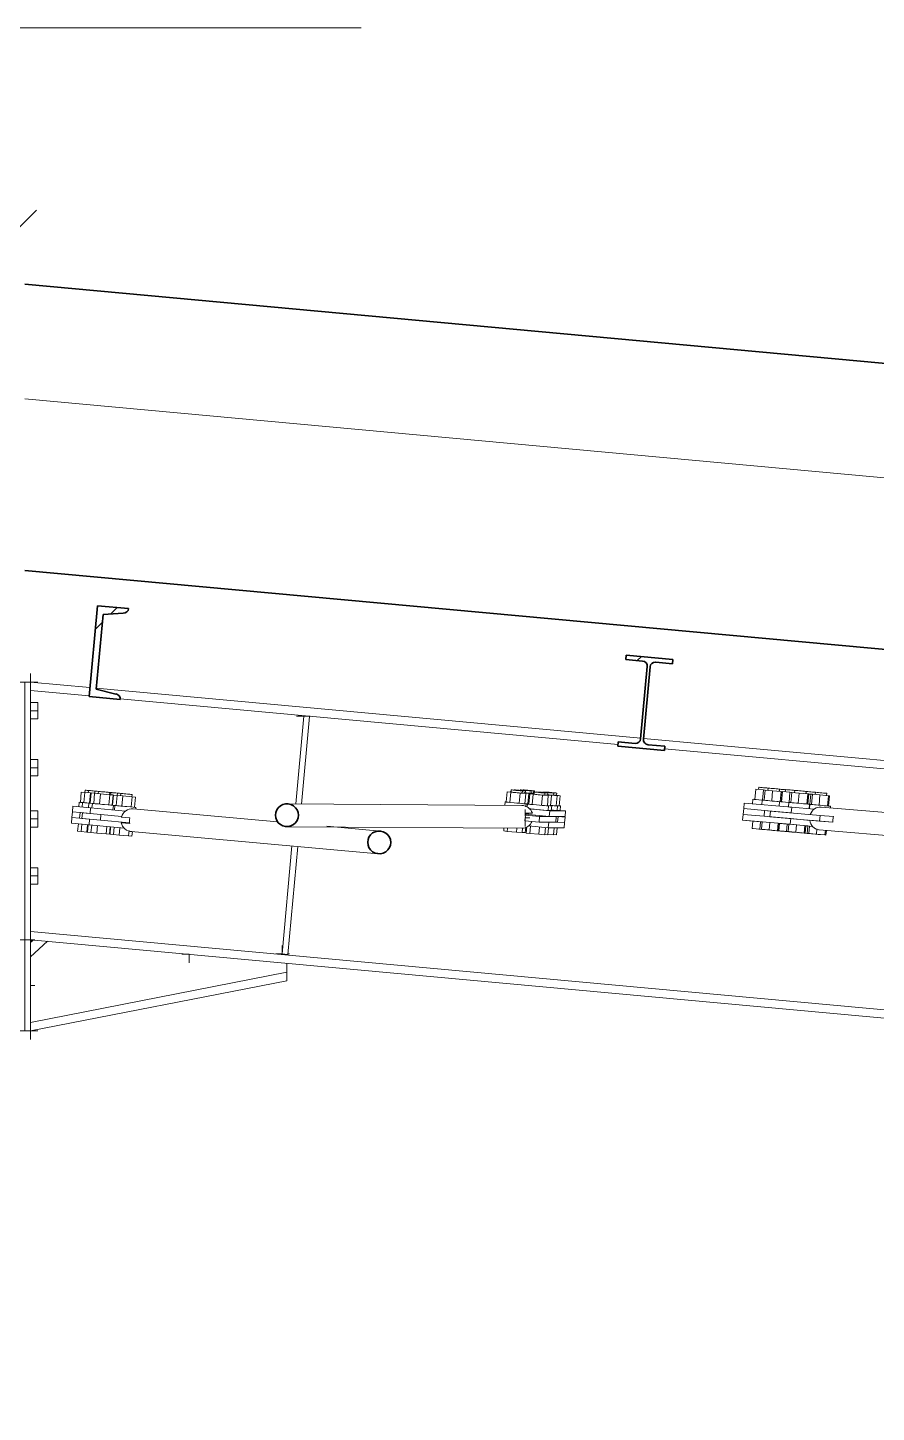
# Model space of a CAD drawing. Header units: millimetres. Extents: x 180139 to 245212, y -4005 to 9345.
# Drawn here: x 190493 to 191982, y 4465 to 6894 of the extents above; entities that cross this region are included whole.
import ezdxf

# ---------------------------------------------------------------- set-up
doc = ezdxf.new("R2010")
doc.units = ezdxf.units.MM
for name, color, linetype, lineweight in [('A-ROOF', 7, 'Continuous', 9), ('A-ROOF-1', 7, 'Continuous', 35), ('G-ANNO-DIMS', 7, 'Continuous', 9), ('S-BEAM', 7, 'Continuous', 9), ('S-BEAM-1', 7, 'Continuous', 35), ('S-FSTN', 7, 'Continuous', 9)]:
    doc.layers.add(name, color=color, linetype=linetype, lineweight=lineweight)
pattern_1 = [(45, (193345.2, 3664.97), (-251.447, 251.447), []), (45, (193345.2, 4045.97), (-251.447, 251.447), [])]

# ---------------------------------------------------------------- blocks, each defined once
blk = doc.blocks.new('Hřebenový styčník s náběhem - 387192-A')
at = {"layer": 'S-FSTN'}
for p, q in [((190478.2, 5291.3), (190475.4, 5293.9)), ((190498.2, 5291.3), (190501, 5293.9))]:
    blk.add_line(p, q, dxfattribs=at)
blk = doc.blocks.new('Hřebenový styčník s náběhem - 387989-A')
at = {"layer": 'S-FSTN'}
for p, q in [((190478.2, 5289.2), (190473.3, 5293.7)), ((190498.2, 5289.2), (190503.1, 5293.7))]:
    blk.add_line(p, q, dxfattribs=at)
blk = doc.blocks.new('IPE - 388013-A')
at = {"layer": 'S-BEAM'}
for p, q in [((190498.2, 5731.4), (190498.2, 5746)), ((190602.4, 5736.5), (190498.2, 5746)), ((191568.9, 5647.9), (190613.5, 5735.5)), ((190601, 5721.9), (190498.2, 5731.4)), ((191529.2, 5636.8), (190655.2, 5717)), ((193087.8, 5508.6), (191573.8, 5647.4)), ((193048.6, 5497.5), (191610.9, 5629.3)), ((190498.2, 5294.1), (190498.2, 5308.8)), ((199538.2, 4479.9), (190498.2, 5308.8)), ((199538.2, 4465.2), (190498.2, 5294.1))]:
    blk.add_line(p, q, dxfattribs=at)
blk = doc.blocks.new('Hřebenový styčník s náběhem - 388026-A')
at = {"layer": 'S-FSTN'}
for p, q in [((190478.2, 5761), (190478.2, 5731)), ((190498.2, 5761), (190498.2, 5731)), ((190478.5, 5746), (190465.3, 5746)), ((190470.5, 5746), (190478.2, 5746)), ((190478.2, 5134.1), (190478.2, 5746)), ((190488.2, 5746), (190478.2, 5746)), ((190478.5, 5746), (190485.9, 5746)), ((190511, 5746), (190485.3, 5746)), ((190488.2, 5134.1), (190488.2, 5746)), ((190488.2, 5746), (190498.2, 5746)), ((190488.2, 5746), (190488.2, 5134.1)), ((190498.2, 5746), (190505.9, 5746)), ((190498.2, 5746), (190498.2, 5134.1)), ((190452.2, 5696), (190452.2, 5710.3)), ((190470.2, 5710.3), (190452.2, 5710.3)), ((190478.2, 5714.5), (190470.2, 5714.5)), ((190470.2, 5714.5), (190470.2, 5677.5)), ((190470.2, 5714.5), (190470.2, 5713.9)), ((190511.2, 5710.3), (190498.2, 5710.3)), ((190511.2, 5710.3), (190511.2, 5696)), ((190011.3, 5686.4), (189987.5, 5686.4)), ((189988.5, 5685.5), (189998.5, 5686.4)), ((190002.6, 5532.1), (189988.5, 5685.5)), ((189990.8, 5686.4), (190006.2, 5686.4)), ((189998.5, 5686.4), (190012.6, 5532.3)), ((190452.2, 5706), (190448.2, 5706)), ((190448.2, 5706), (190448.2, 5686)), ((190448.2, 5706), (190448.2, 5704.7)), ((190448.2, 5687.4), (190448.2, 5686)), ((190448.2, 5686), (190452.2, 5686)), ((190452.2, 5681.7), (190452.2, 5696)), ((190470.2, 5696), (190452.2, 5696)), ((190511.2, 5696), (190498.2, 5696)), ((190511.2, 5696), (190511.2, 5681.8)), ((190963.8, 5532.3), (190977.9, 5686.4)), ((190988.8, 5686.4), (190965, 5686.4)), ((190970.2, 5686.4), (190985.6, 5686.4)), ((190987.9, 5685.5), (190973.8, 5532.1)), ((190987.9, 5685.5), (190977.9, 5686.4)), ((190470.2, 5681.7), (190452.2, 5681.7)), ((190470.2, 5678.2), (190470.2, 5677.5)), ((190470.2, 5677.5), (190478.2, 5677.5)), ((190511.2, 5681.8), (190498.2, 5681.8)), ((190478.2, 5614.5), (190470.2, 5614.5)), ((190470.2, 5614.5), (190470.2, 5577.5)), ((190470.2, 5614.5), (190470.2, 5613.9)), ((190452.2, 5606), (190448.2, 5606)), ((190448.2, 5606), (190448.2, 5586)), ((190448.2, 5606), (190448.2, 5604.7)), ((190448.2, 5587.4), (190448.2, 5586)), ((190452.2, 5596), (190452.2, 5610.3)), ((190470.2, 5610.3), (190452.2, 5610.3)), ((190452.2, 5581.7), (190452.2, 5596)), ((190470.2, 5596), (190452.2, 5596)), ((190511.2, 5610.3), (190498.2, 5610.3)), ((190511.2, 5596), (190498.2, 5596)), ((190511.2, 5610.3), (190511.2, 5596)), ((190511.2, 5596), (190511.2, 5581.8)), ((190448.2, 5586), (190452.2, 5586)), ((190470.2, 5581.7), (190452.2, 5581.7)), ((190470.2, 5578.2), (190470.2, 5577.5)), ((190470.2, 5577.5), (190478.2, 5577.5)), ((190511.2, 5581.8), (190498.2, 5581.8)), ((190452.2, 5516), (190448.2, 5516)), ((190448.2, 5516), (190448.2, 5496)), ((190448.2, 5516), (190448.2, 5514.7)), ((190452.2, 5506), (190452.2, 5520.3)), ((190470.2, 5520.3), (190452.2, 5520.3)), ((190478.2, 5524.5), (190470.2, 5524.5)), ((190470.2, 5524.5), (190470.2, 5487.5)), ((190470.2, 5524.5), (190470.2, 5523.9)), ((190511.2, 5520.3), (190498.2, 5520.3)), ((190511.2, 5520.3), (190511.2, 5506)), ((190448.2, 5497.4), (190448.2, 5496)), ((190448.2, 5496), (190452.2, 5496)), ((190452.2, 5491.7), (190452.2, 5506)), ((190470.2, 5506), (190452.2, 5506)), ((190470.2, 5491.7), (190452.2, 5491.7)), ((190511.2, 5506), (190498.2, 5506)), ((190511.2, 5491.8), (190498.2, 5491.8)), ((190511.2, 5506), (190511.2, 5491.8)), ((190470.2, 5488.2), (190470.2, 5487.5)), ((190470.2, 5487.5), (190478.2, 5487.5)), ((190026.8, 5268.4), (190009.5, 5456.3)), ((190019.5, 5457.2), (190036.7, 5269.3)), ((190939.7, 5269.3), (190957, 5458.7)), ((190967, 5457.8), (190949.6, 5268.4)), ((190452.2, 5406), (190452.2, 5420.3)), ((190470.2, 5420.3), (190452.2, 5420.3)), ((190478.2, 5424.5), (190470.2, 5424.5)), ((190470.2, 5424.5), (190470.2, 5387.5)), ((190470.2, 5424.5), (190470.2, 5423.9)), ((190511.2, 5420.3), (190498.2, 5420.3)), ((190511.2, 5420.3), (190511.2, 5406)), ((190452.2, 5416), (190448.2, 5416)), ((190448.2, 5416), (190448.2, 5396)), ((190448.2, 5416), (190448.2, 5414.7)), ((190448.2, 5397.4), (190448.2, 5396)), ((190448.2, 5396), (190452.2, 5396)), ((190452.2, 5391.7), (190452.2, 5406)), ((190470.2, 5406), (190452.2, 5406)), ((190511.2, 5406), (190498.2, 5406)), ((190511.2, 5406), (190511.2, 5391.8)), ((190470.2, 5391.7), (190452.2, 5391.7)), ((190470.2, 5388.2), (190470.2, 5387.5)), ((190470.2, 5387.5), (190478.2, 5387.5)), ((190511.2, 5391.8), (190498.2, 5391.8)), ((190478.2, 5309.1), (190478.2, 5279.1)), ((190498.2, 5309.1), (190498.2, 5279.1)), ((190036.7, 5284.3), (190036.7, 5268.3)), ((190478.2, 5264.1), (190448.3, 5291.4)), ((190478.5, 5294.1), (190465.3, 5294.1)), ((190478.5, 5294.1), (190485.9, 5294.1)), ((190498.2, 5294.1), (190485.3, 5294.1)), ((190498.2, 5294.1), (190505.9, 5294.1)), ((190498.2, 5264.1), (190528.1, 5291.4)), ((190939.7, 5284.3), (190939.7, 5268.3)), ((190026.7, 5269.3), (190023.9, 5269.3)), ((190026.8, 5268.4), (190036.7, 5269.3)), ((190036.7, 5269.3), (190044.5, 5269.3)), ((190047.7, 5269.3), (190036.7, 5269.3)), ((190200, 5268.6), (190200, 5253.6)), ((190200, 5268.6), (190207.8, 5268.6)), ((190776.3, 5268.6), (190763.5, 5268.6)), ((190776.3, 5268.6), (190776.3, 5253.6)), ((190939.7, 5269.3), (190928.7, 5269.3)), ((190931.9, 5269.3), (190939.7, 5269.3)), ((190949.6, 5268.4), (190939.7, 5269.3)), ((190952.5, 5269.3), (190949.7, 5269.3)), ((190028.2, 5222.3), (190028.2, 5237.2)), ((190028.2, 5237.2), (190478.2, 5149)), ((190028.2, 5222.3), (190478.2, 5134.1)), ((190498.2, 5149), (190948.2, 5237.2)), ((190498.2, 5134.1), (190948.2, 5222.3)), ((190948.2, 5237.2), (190948.2, 5222.3)), ((190478.2, 5214.1), (190465.3, 5214.1)), ((190498.2, 5214.1), (190505.9, 5214.1)), ((190478.2, 5149.1), (190478.2, 5119.1)), ((190498.2, 5149.1), (190498.2, 5119.1)), ((190478.5, 5134.1), (190465.3, 5134.1)), ((190470.5, 5134.1), (190478.2, 5134.1)), ((190478.2, 5149), (190478.2, 5134.1)), ((190488.2, 5134.1), (190478.2, 5134.1)), ((190478.5, 5134.1), (190485.9, 5134.1)), ((190511, 5134.1), (190485.3, 5134.1)), ((190488.2, 5134.1), (190498.2, 5134.1)), ((190498.2, 5134.1), (190498.2, 5149)), ((190498.2, 5134.1), (190505.9, 5134.1))]:
    blk.add_line(p, q, dxfattribs=at)
at = {"layer": 'S-FSTN', "flags": 128}
for points in [[(190028.2, 5237.2), (190028.2, 5237.7), (190028.2, 5239.2), (190028.2, 5241.6), (190028.2, 5244.7), (190028.2, 5248.6), (190028.2, 5252.9)], [(190948.2, 5252.9), (190948.2, 5248.6), (190948.2, 5244.7), (190948.2, 5241.6), (190948.2, 5239.2), (190948.2, 5237.7), (190948.2, 5237.2)]]:
    blk.add_lwpolyline(points, dxfattribs=at)
blk = doc.blocks.new('IPE - IPE160-854491-A')
at = {"layer": 'S-BEAM'}
h = blk.add_hatch(dxfattribs=at)
h.set_pattern_fill('FP_1', color=256, style=0, pattern_type=2)
h.set_pattern_definition(pattern_1)
h.paths.add_polyline_path([(191610.6, 5626.3), (191611.3, 5633.6), (191581.9, 5636.3), (191575.8, 5639.5), (191573.7, 5646.1), (191585.4, 5772.8), (191588.6, 5778.9), (191595.2, 5780.9), (191624.5, 5778.2), (191625.2, 5785.6), (191543.6, 5793.1), (191542.9, 5785.7), (191572.3, 5783), (191578.4, 5779.8), (191580.4, 5773.3), (191568.8, 5646.6), (191565.6, 5640.5), (191559, 5638.4), (191529.6, 5641.1), (191528.9, 5633.8), (191531.5, 5633.5)])
at = {"layer": 'S-BEAM-1'}
for p, q in [((191543.6, 5793.1), (191542.9, 5785.7)), ((191542.9, 5785.7), (191572.3, 5783)), ((191625.2, 5785.6), (191543.6, 5793.1)), ((191595.2, 5780.9), (191624.5, 5778.2)), ((191624.5, 5778.2), (191625.2, 5785.6)), ((191580.4, 5773.3), (191568.8, 5646.6)), ((191573.7, 5646.1), (191585.4, 5772.8)), ((191529.6, 5641.1), (191528.9, 5633.8)), ((191559, 5638.4), (191529.6, 5641.1)), ((191611.3, 5633.6), (191581.9, 5636.3)), ((191528.9, 5633.8), (191610.6, 5626.3)), ((191610.6, 5626.3), (191611.3, 5633.6))]:
    blk.add_line(p, q, dxfattribs=at)
for centre, start, end in [((191571.4, 5774.1), 354.75, 84.75), ((191594.3, 5772), 84.75, 174.75), ((191559.8, 5647.4), 264.75, 354.75), ((191582.7, 5645.3), 174.75, 264.75)]:
    blk.add_arc(centre, 9, start, end, dxfattribs=at)
blk = doc.blocks.new('C profil - C150X19_3-854457-A')
at = {"layer": 'S-BEAM'}
h = blk.add_hatch(dxfattribs=at)
h.set_pattern_fill('FP_1', color=256, style=0, pattern_type=2)
h.set_pattern_definition(pattern_1)
h.paths.add_polyline_path([(190655.6, 5715.8), (190653.6, 5722.1), (190647.7, 5725.2), (190613.4, 5734), (190625.4, 5864.9), (190660.8, 5867.2), (190667.1, 5869.2), (190670.2, 5875.1), (190615.6, 5880.1), (190601, 5720.8)])
at = {"layer": 'S-BEAM-1'}
for p, q in [((190615.6, 5880.1), (190601, 5720.8)), ((190670.2, 5875.1), (190615.6, 5880.1)), ((190613.4, 5734), (190625.4, 5864.9)), ((190625.4, 5864.9), (190660.8, 5867.2)), ((190647.7, 5725.2), (190613.4, 5734)), ((190601, 5720.8), (190655.6, 5715.8))]:
    blk.add_line(p, q, dxfattribs=at)
for centre, start, end in [((190661.6, 5875.9), 264.75, 354.75), ((190646.9, 5716.6), 354.75, 84.75)]:
    blk.add_arc(centre, 8.7, start, end, dxfattribs=at)
blk = doc.blocks.new('Kruhové tyče - 856248-A')
at = {"layer": 'S-BEAM'}
for p, q in [((191360.4, 5529.6), (190948.2, 5532.5)), ((191378.9, 5516.4), (191366.3, 5516.5)), ((191366.7, 5515.2), (191378.9, 5516.4)), ((190947.9, 5492.5), (191360.1, 5489.6)), ((191367.2, 5512.9), (191366.2, 5512.9))]:
    blk.add_line(p, q, dxfattribs=at)
for centre, start_param, end_param in [((191360.2, 5509.6), 5.064521, 6.290351), ((191347.7, 5509.7), 4.87995, 5.064521), ((191360.2, 5509.6), 3.148759, 4.304865), ((191346.7, 5509.7), 4.374589, 4.719424), ((191346.7, 5509.7), 4.719424, 4.87995)]:
    blk.add_ellipse(centre, major_axis=(0.1, 20), ratio=0.990761, start_param=start_param, end_param=end_param, dxfattribs=at)
at = {"layer": 'S-BEAM-1', "flags": 128}
for points in [[(190968.2, 5512.5), (190967.7, 5517.3), (190965.9, 5521.8), (190963.2, 5525.8), (190959.5, 5529), (190955.2, 5531.2), (190950.5, 5532.4), (190945.6, 5532.4), (190940.9, 5531.2), (190936.6, 5529), (190932.9, 5525.8), (190930.2, 5521.8), (190928.5, 5517.3), (190927.9, 5512.5)], [(190927.9, 5512.5), (190928.5, 5507.8), (190930.2, 5503.3), (190932.9, 5499.3), (190936.6, 5496.1), (190940.9, 5493.8), (190945.6, 5492.7), (190950.5, 5492.7), (190955.2, 5493.8), (190959.5, 5496.1), (190963.2, 5499.3), (190965.9, 5503.2), (190967.7, 5507.8), (190968.2, 5512.5)]]:
    blk.add_lwpolyline(points, dxfattribs=at)
blk = doc.blocks.new('Kruhové tyče - 856249-A')
at = {"layer": 'S-BEAM'}
for p, q in [((190931.7, 5501.1), (190678.3, 5523.8)), ((190657.2, 5499.4), (190672.3, 5498.1)), ((190657.5, 5509.4), (190672.6, 5508.1)), ((190658, 5499.4), (190672.1, 5499)), ((191111.8, 5484.9), (191018.4, 5493.3)), ((190674.7, 5484), (191108.2, 5445.1))]:
    blk.add_line(p, q, dxfattribs=at)
for centre, start_param, end_param in [((190676.5, 5503.9), 0, 1.379078), ((190676.5, 5503.9), 1.884439, 3.202555), ((190691.6, 5502.5), 1.379078, 1.659227), ((190691.6, 5502.5), 1.659227, 1.884439)]:
    blk.add_ellipse(centre, major_axis=(1.8, 19.9), ratio=0.988456, start_param=start_param, end_param=end_param, dxfattribs=at)
at = {"layer": 'S-BEAM-1', "flags": 128}
for points in [[(191130.2, 5465), (191129.6, 5469.8), (191127.9, 5474.3), (191125.1, 5478.2), (191121.5, 5481.4), (191117.2, 5483.7), (191112.4, 5484.9), (191107.6, 5484.9), (191102.8, 5483.7), (191098.5, 5481.5), (191094.9, 5478.3), (191092.1, 5474.3), (191090.4, 5469.8), (191089.8, 5465.1)], [(191089.8, 5465.1), (191090.4, 5460.3), (191092.1, 5455.8), (191094.9, 5451.8), (191098.5, 5448.6), (191102.8, 5446.3), (191107.6, 5445.2), (191112.4, 5445.1), (191117.2, 5446.3), (191121.5, 5448.5), (191125.1, 5451.7), (191127.9, 5455.7), (191129.6, 5460.2), (191130.2, 5465)]]:
    blk.add_lwpolyline(points, dxfattribs=at)
blk = doc.blocks.new('Kruhové tyče - 856252-A')
at = {"layer": 'S-BEAM'}
for p, q in [((193229.2, 5411.4), (191885.4, 5527)), ((191865.6, 5503.7), (191906.2, 5500.2)), ((191881.9, 5487.1), (192992.6, 5391.6)), ((193122.1, 5380.4), (193225.7, 5371.5))]:
    blk.add_line(p, q, dxfattribs=at)
for centre, start_param, end_param in [((191883.6, 5507), 6.277018, 7.585456), ((191883.6, 5507), 1.817309, 3.135425), ((191924.3, 5503.5), 1.311948, 1.649163), ((191924.3, 5503.5), 1.649163, 1.817309)]:
    blk.add_ellipse(centre, major_axis=(1.7, 19.9), ratio=0.912913, start_param=start_param, end_param=end_param, dxfattribs=at)
at = {"layer": 'S-BEAM-1', "flags": 128}
for points in [[(193249.4, 5391.1), (193248.7, 5395.9), (193246.8, 5400.5), (193243.9, 5404.5), (193239.9, 5407.7), (193235.2, 5410.1), (193230.1, 5411.3), (193224.8, 5411.4), (193219.7, 5410.3), (193215, 5408.1), (193211.1, 5405), (193208.1, 5401), (193206.2, 5396.5), (193205.6, 5391.8)], [(193205.6, 5391.8), (193206.2, 5387), (193208.1, 5382.4), (193211.1, 5378.4), (193215, 5375.2), (193219.7, 5372.8), (193224.8, 5371.6), (193230.1, 5371.5), (193235.2, 5372.6), (193239.9, 5374.8), (193243.9, 5377.9), (193246.8, 5381.9), (193248.7, 5386.4), (193249.4, 5391.1)]]:
    blk.add_lwpolyline(points, dxfattribs=at)
blk = doc.blocks.new('Připojení trubek s příložkami - 856495-A')
at = {"layer": 'S-FSTN'}
for p, q in [((190585.6, 5535.2), (190587.2, 5553.1)), ((190587.2, 5553.1), (190593.2, 5552.6)), ((190591.6, 5534.7), (190593.2, 5552.6)), ((190593.2, 5552.6), (190603.5, 5551.7)), ((190593.9, 5556.5), (190593.5, 5552.6)), ((190599.9, 5556), (190599.5, 5552)), ((190601.9, 5533.8), (190603.5, 5551.7)), ((190602.9, 5533.7), (190604.6, 5551.6)), ((190604.6, 5551.6), (190610.6, 5551)), ((190609, 5533.1), (190610.6, 5551)), ((190610.6, 5551), (190620.9, 5550.1)), ((190611.2, 5555), (190610.8, 5551)), ((190617.2, 5554.4), (190616.9, 5550.5)), ((190619.2, 5532.2), (190620.9, 5550.1)), ((190620.9, 5550.1), (190637.1, 5548.6)), ((190635.5, 5530.7), (190637.1, 5548.6)), ((190636.8, 5548.6), (190637.2, 5552.6)), ((190637.1, 5548.6), (190643.1, 5548.1)), ((190639.3, 5552.4), (190638.9, 5548.4)), ((190641.4, 5530.1), (190643.1, 5548.1)), ((190642.3, 5530.1), (190643.9, 5548)), ((190643.9, 5548), (190650, 5547.4)), ((190648.3, 5529.5), (190650, 5547.4)), ((190650, 5547.4), (190660.2, 5546.5)), ((190650.6, 5551.4), (190650.2, 5547.4)), ((190656.6, 5550.8), (190656.3, 5546.9)), ((190658.6, 5528.6), (190660.2, 5546.5)), ((190660.2, 5546.5), (190676.5, 5545)), ((190674.8, 5527.1), (190676.5, 5545)), ((190676.2, 5545), (190676.5, 5549)), ((190676.5, 5545), (190682.5, 5544.5)), ((190680.8, 5526.5), (190682.5, 5544.5)), ((190570.9, 5508.5), (190571.8, 5518.4)), ((190571.8, 5518.4), (190572.7, 5528.4)), ((190571.8, 5518.4), (190585.4, 5517.2)), ((190572.7, 5528.4), (190603.6, 5525.6)), ((190583.4, 5535.4), (190582.7, 5527.5)), ((190584.4, 5507.2), (190585.4, 5517.2)), ((190602.7, 5515.6), (190586.2, 5517.1)), ((190588.2, 5506.9), (190589.1, 5516.8)), ((190589.4, 5534.9), (190588.7, 5526.9)), ((190589.1, 5516.8), (190621.6, 5513.9)), ((190600.7, 5533.9), (190600, 5525.9)), ((190602.7, 5515.6), (190603.6, 5525.6)), ((190603.6, 5525.6), (190664.7, 5520)), ((190606.8, 5533.3), (190606, 5525.4)), ((190620.7, 5504), (190621.6, 5513.9)), ((190621.6, 5513.9), (190658, 5510.6)), ((190642.9, 5522), (190643.6, 5529.9)), ((190646.1, 5529.7), (190645.4, 5521.7)), ((190682.7, 5523.4), (190683, 5526.3)), ((190570, 5498.5), (190570.9, 5508.4)), ((190570, 5498.5), (190582.1, 5497.4)), ((190600.9, 5495.7), (190570, 5498.5)), ((190584.4, 5507.2), (190570.9, 5508.5)), ((190580.9, 5484.4), (190582.1, 5497.4)), ((190584.4, 5507.2), (190601.8, 5505.7)), ((190587, 5483.9), (190588.2, 5496.8)), ((190620.7, 5504), (190588.2, 5506.9)), ((190597.2, 5482.9), (190598.4, 5495.9)), ((190598.3, 5482.9), (190599.5, 5495.8)), ((190600.9, 5495.7), (190601.8, 5505.7)), ((190662.9, 5490), (190600.9, 5495.7)), ((190604.3, 5482.3), (190605.5, 5495.3)), ((190614.6, 5481.4), (190615.8, 5494.3)), ((190672.1, 5499.3), (190620.7, 5504)), ((190630.8, 5479.9), (190632, 5492.9)), ((190636.8, 5479.4), (190637.9, 5492.3)), ((190637.7, 5479.3), (190638.8, 5492.2)), ((190643.7, 5478.7), (190644.9, 5491.7)), ((190654, 5477.8), (190655.1, 5490.7)), ((190587, 5483.9), (190580.9, 5484.4)), ((190597.2, 5482.9), (190587, 5483.9)), ((190598.2, 5482.9), (190597.2, 5482.9)), ((190604.3, 5482.3), (190598.3, 5482.9)), ((190614.6, 5481.4), (190604.3, 5482.3)), ((190630.8, 5479.9), (190614.6, 5481.4)), ((190636.8, 5479.4), (190630.8, 5479.9)), ((190643.7, 5478.7), (190637.7, 5479.3)), ((190654, 5477.8), (190643.7, 5478.7)), ((190670.2, 5476.3), (190654, 5477.8)), ((190670.2, 5476.3), (190671, 5485.8)), ((190676.1, 5475.7), (190670.2, 5476.3)), ((190676.1, 5475.7), (190676.9, 5483.8))]:
    blk.add_line(p, q, dxfattribs=at)
for centre, major_axis, start_param, end_param in [((190603.8, 5555.6), (-9.96, 0.91), 4.888855, 6.916489), ((190609.8, 5555.1), (-9.96, 0.91), 4.560294, 6.916489), ((190621.2, 5554.1), (-9.96, 0.91), 4.888855, 6.916489), ((190609.8, 5555.1), (-9.96, 0.91), 4.346471, 4.560294), ((190627.2, 5553.5), (-9.96, 0.91), 4.560294, 6.916489), ((190627.2, 5553.5), (-9.96, 0.91), 2.727699, 4.560294), ((190643.2, 5552), (-9.96, 0.91), 4.888855, 5.607492), ((190649.2, 5551.5), (-9.96, 0.91), 4.560294, 6.916489), ((190660.5, 5550.5), (-9.96, 0.91), 4.888855, 6.916489), ((190649.2, 5551.5), (-9.96, 0.91), 4.346471, 4.560294), ((190666.6, 5549.9), (-9.96, 0.91), 4.560294, 6.916489), ((190666.6, 5549.9), (-9.96, 0.91), 2.727699, 4.560294), ((190601.8, 5533.7), (-18.4, 1.7), 5.441564, 6.131091), ((190607.8, 5533.2), (-18.4, 1.7), 5.096621, 6.131091), ((190619.2, 5532.2), (-18.4, 1.7), 5.441564, 6.131091), ((190625.2, 5531.6), (-18.4, 1.7), 4.560294, 6.131091), ((190625.2, 5531.6), (-18.4, 1.7), 3.141593, 4.560294), ((190658.5, 5528.6), (-18.4, 1.7), 5.465066, 5.607492), ((190664.6, 5528), (-18.4, 1.7), 4.560294, 6.131091), ((190664.6, 5528), (-18.4, 1.7), 3.141593, 4.560294)]:
    blk.add_ellipse(centre, major_axis=major_axis, ratio=0.000304, start_param=start_param, end_param=end_param, dxfattribs=at)
blk = doc.blocks.new('Připojení trubek s příložkami - 856502-A')
at = {"layer": 'S-FSTN'}
for p, q in [((191333.1, 5535.8), (191334.7, 5553.8)), ((191343.2, 5553.1), (191334.7, 5553.8)), ((191334.7, 5553.8), (191340.9, 5553)), ((191339.3, 5535.1), (191340.9, 5553)), ((191340.1, 5553), (191340.2, 5553.7)), ((191343.1, 5553.5), (191340.2, 5553.7)), ((191340.2, 5553.7), (191343.3, 5553.3)), ((191340.9, 5553), (191357.2, 5551.5)), ((191341.4, 5557.1), (191341, 5553.1)), ((191355.6, 5533.6), (191357.2, 5551.5)), ((191357.2, 5551.5), (191367.3, 5550.7)), ((191358.9, 5551.8), (191362.6, 5551.5)), ((191361.1, 5551.5), (191358.9, 5551.7)), ((191361, 5551.3), (191361.3, 5555.3)), ((191367.3, 5550.7), (191361.1, 5551.5)), ((191362.6, 5551.5), (191372.7, 5550.7)), ((191366.5, 5551.4), (191364.3, 5551.6)), ((191364.4, 5552.2), (191372.8, 5551.4)), ((191365.6, 5532.8), (191367.3, 5550.7)), ((191366.4, 5551.3), (191366.8, 5555.3)), ((191372.7, 5550.7), (191366.5, 5551.4)), ((191371.1, 5532.8), (191372.7, 5550.7)), ((191372.5, 5532.2), (191374.2, 5550.1)), ((191372.8, 5551.4), (191382.7, 5550.6)), ((191382.7, 5549.4), (191374.2, 5550.1)), ((191374.2, 5550.1), (191380.4, 5549.3)), ((191374.5, 5551.7), (191378.2, 5551.3)), ((191376.7, 5551.4), (191374.5, 5551.6)), ((191376.6, 5551.2), (191376.9, 5555.2)), ((191382.7, 5550.6), (191376.7, 5551.4)), ((191378.2, 5551.3), (191382.7, 5551)), ((191378.7, 5531.4), (191380.4, 5549.3)), ((191382.6, 5549.8), (191379.6, 5550)), ((191379.6, 5550), (191382.8, 5549.7)), ((191382.1, 5551.3), (191379.9, 5551.5)), ((191380.4, 5549.3), (191396.7, 5547.8)), ((191380.9, 5553.5), (191380.5, 5549.5)), ((191382, 5551.2), (191382.3, 5555.2)), ((191386.3, 5553.4), (191386.3, 5553)), ((191395, 5529.9), (191396.7, 5547.8)), ((191396.7, 5547.8), (191406.7, 5547)), ((191398.4, 5548.1), (191402.1, 5547.8)), ((191400.5, 5547.8), (191398.4, 5548)), ((191400.4, 5547.6), (191400.8, 5551.6)), ((191406.7, 5547), (191400.5, 5547.8)), ((191402.1, 5547.8), (191412.2, 5547)), ((191403.8, 5548.5), (191412.3, 5547.7)), ((191406, 5547.7), (191403.8, 5547.9)), ((191405.1, 5529.1), (191406.7, 5547)), ((191405.9, 5547.6), (191406.2, 5551.6)), ((191412.2, 5547), (191406, 5547.7)), ((191410.5, 5529.1), (191412.2, 5547)), ((191412.3, 5547.7), (191422.3, 5546.9)), ((191416.1, 5547.7), (191413.9, 5547.9)), ((191414, 5548), (191417.7, 5547.7)), ((191416, 5547.5), (191416.4, 5551.5)), ((191422.3, 5546.9), (191416.1, 5547.7)), ((191417.7, 5547.7), (191427.8, 5546.9)), ((191421.6, 5547.6), (191419.4, 5547.8)), ((191420.7, 5529), (191422.3, 5546.9)), ((191421.4, 5547.5), (191421.8, 5551.5)), ((191427.8, 5546.9), (191421.6, 5547.6)), ((191426.1, 5529), (191427.8, 5546.9)), ((191330.9, 5536), (191330.4, 5529.8)), ((191339.3, 5535.1), (191333.1, 5535.8)), ((191365.6, 5532.8), (191356.3, 5533.5)), ((191371.1, 5532.8), (191365.7, 5533.2)), ((191366.4, 5522.9), (191366.4, 5510.7)), ((191408.5, 5510.4), (191367, 5514.3)), ((191367.3, 5527.4), (191367.8, 5532.6)), ((191370.4, 5532.3), (191369.9, 5526.5)), ((191378.7, 5531.4), (191372.5, 5532.2)), ((191373.3, 5523.8), (191409.4, 5520.4)), ((191405.1, 5529.1), (191395.8, 5529.8)), ((191410.5, 5529.1), (191405.1, 5529.5)), ((191406.5, 5521), (191407.2, 5528.9)), ((191408.5, 5510.4), (191409.4, 5520.4)), ((191409.4, 5520.4), (191437.2, 5520.2)), ((191420.7, 5529), (191411.4, 5529.7)), ((191411.9, 5520.9), (191412.7, 5528.9)), ((191413.5, 5520.4), (191413.6, 5521.6)), ((191426.1, 5529), (191420.7, 5529.4)), ((191422.1, 5520.9), (191422.8, 5528.8)), ((191437.2, 5520.2), (191427.4, 5521.1)), ((191427.5, 5520.8), (191428.3, 5528.8)), ((191436.3, 5510.2), (191437.2, 5520.2)), ((191328.5, 5485), (191328.9, 5489.9)), ((191334.6, 5484.3), (191335.1, 5489.8)), ((191350.9, 5482.8), (191351.5, 5489.7)), ((191361, 5482), (191361.7, 5490.1)), ((191390.6, 5500.6), (191365.3, 5503)), ((191366.2, 5512.9), (191391.5, 5510.6)), ((191366.4, 5508.7), (191366.4, 5492.9)), ((191366.4, 5507.9), (191374.1, 5507.9)), ((191366.4, 5482), (191367.3, 5491.9)), ((191367.9, 5481.4), (191368.9, 5492.4)), ((191406.6, 5490.5), (191372, 5493.7)), ((191374.1, 5480.6), (191375.3, 5493.6)), ((191390.4, 5479.1), (191391.5, 5491.9)), ((191390.6, 5500.6), (191391.5, 5510.6)), ((191419.7, 5500.4), (191390.6, 5500.6)), ((191391.5, 5510.6), (191420.7, 5510.3)), ((191400.4, 5478.3), (191401.6, 5491)), ((191405.8, 5478.3), (191407, 5490.5)), ((191406.6, 5490.5), (191407.5, 5500.5)), ((191434.4, 5490.3), (191406.6, 5490.5)), ((191407.5, 5500.5), (191423.1, 5500.4)), ((191436.3, 5510.2), (191408.5, 5510.4)), ((191416, 5478.2), (191417.1, 5490.4)), ((191419.7, 5500.4), (191420.7, 5510.3)), ((191423.1, 5500.4), (191419.8, 5500.7)), ((191421.4, 5478.2), (191422.6, 5490.4)), ((191424, 5510.3), (191423.1, 5500.4)), ((191435.2, 5499.3), (191423.1, 5500.4)), ((191424, 5510.3), (191436.2, 5509.2)), ((191434.4, 5490.3), (191435.2, 5499.3)), ((191436.2, 5509.2), (191435.2, 5499.3)), ((191334.6, 5484.3), (191328.5, 5485)), ((191350.9, 5482.8), (191334.6, 5484.3)), ((191361, 5482), (191350.9, 5482.8)), ((191366.4, 5482), (191361, 5482.4)), ((191368, 5482.6), (191366.5, 5482.7)), ((191374.1, 5480.6), (191367.9, 5481.4)), ((191390.4, 5479.1), (191374.1, 5480.6)), ((191400.4, 5478.3), (191390.4, 5479.1)), ((191405.8, 5478.3), (191400.5, 5478.7)), ((191416, 5478.2), (191406, 5479)), ((191421.4, 5478.2), (191416.1, 5478.6))]:
    blk.add_line(p, q, dxfattribs=at)
for centre, major_axis, start_param, end_param in [((191351, 5552.2), (-9.96, 0.91), 5.624038, 7.718433), ((191351.4, 5556.2), (-9.96, 0.91), 4.57684, 7.718433), ((191356.8, 5556.2), (-9.96, 0.91), 4.57684, 7.718433), ((191351, 5552.2), (-9.96, 0.91), 1.435248, 2.744244), ((191351.4, 5556.2), (-9.96, 0.91), 1.435248, 4.57684), ((191356.8, 5556.2), (-9.96, 0.91), 1.435248, 4.57684), ((191367, 5556.1), (-9.96, 0.91), 4.57684, 7.718433), ((191356.4, 5552.2), (-9.96, 0.91), 1.825695, 2.744244), ((191351, 5552.2), (-9.96, 0.91), 3.267843, 3.791442), ((191372.4, 5556.1), (-9.96, 0.91), 4.57684, 7.718433), ((191356.4, 5552.2), (-9.96, 0.91), 3.267843, 3.791442), ((191366.6, 5552.1), (-9.96, 0.91), 1.435248, 2.744244), ((191367, 5556.1), (-9.96, 0.91), 1.435248, 4.57684), ((191372.4, 5556.1), (-9.96, 0.91), 1.435248, 4.57684), ((191372, 5552.1), (-9.96, 0.91), 1.825695, 2.744244), ((191366.6, 5552.1), (-9.96, 0.91), 3.267843, 3.791442), ((191390.5, 5548.6), (-9.96, 0.91), 5.624038, 7.718433), ((191372, 5552.1), (-9.96, 0.91), 3.267843, 3.791442), ((191390.8, 5552.5), (-9.96, 0.91), 4.57684, 7.718433), ((191396.3, 5552.5), (-9.96, 0.91), 4.57684, 6.845485), ((191396.3, 5552.5), (-9.96, 0.91), 0.649849, 1.435248), ((191390.5, 5548.6), (-9.96, 0.91), 1.435248, 2.744244), ((191390.8, 5552.5), (-9.96, 0.91), 1.435248, 4.57684), ((191396.3, 5552.5), (-9.96, 0.91), 1.435248, 4.57684), ((191406.4, 5552.4), (-9.96, 0.91), 4.57684, 7.718433), ((191395.9, 5548.5), (-9.96, 0.91), 1.825695, 2.744244), ((191390.5, 5548.6), (-9.96, 0.91), 3.267843, 3.791442), ((191411.9, 5552.4), (-9.96, 0.91), 4.57684, 7.718433), ((191395.9, 5548.5), (-9.96, 0.91), 3.267843, 3.791442), ((191406.1, 5548.4), (-9.96, 0.91), 1.435248, 2.744244), ((191406.4, 5552.4), (-9.96, 0.91), 1.435248, 4.57684), ((191411.9, 5552.4), (-9.96, 0.91), 1.435248, 4.57684), ((191411.5, 5548.4), (-9.96, 0.91), 1.825695, 2.744244), ((191406.1, 5548.4), (-9.96, 0.91), 3.267843, 3.791442), ((191411.5, 5548.4), (-9.96, 0.91), 3.267843, 3.791442), ((191349.4, 5534.3), (-18.4, 1.7), 5.885837, 6.147637), ((191349.4, 5534.3), (-18.4, 1.7), 0.126251, 1.435248), ((191349.4, 5534.3), (-18.4, 1.7), 1.435248, 3.529643), ((191354.8, 5534.3), (-18.4, 1.7), 2.220646, 2.744244), ((191388.8, 5530.6), (-18.4, 1.7), 0.126251, 1.435248), ((191388.8, 5530.6), (-18.4, 1.7), 5.885837, 6.147637), ((191388.1, 5522.7), (-18.4, 1.7), 0.649849, 1.435248), ((191388.1, 5522.7), (-18.4, 1.7), 1.435248, 3.006044), ((191388.8, 5530.6), (-18.4, 1.7), 1.435248, 3.529643), ((191394.2, 5530.6), (-18.4, 1.7), 2.220646, 3.529643), ((191393.5, 5522.6), (-18.4, 1.7), 2.352752, 3.006044), ((191404.4, 5530.5), (-18.4, 1.7), 1.958846, 3.529643), ((191403.7, 5522.6), (-18.4, 1.7), 2.033457, 3.006044), ((191409.8, 5530.5), (-18.4, 1.7), 2.220646, 3.267843), ((191409.1, 5522.5), (-18.4, 1.7), 2.352752, 3.006044), ((191409.8, 5530.5), (-18.4, 1.7), 3.274395, 3.529643)]:
    blk.add_ellipse(centre, major_axis=major_axis, ratio=0.01153, start_param=start_param, end_param=end_param, dxfattribs=at)
blk = doc.blocks.new('Připojení trubek s příložkami - 856509-A')
at = {"layer": 'S-FSTN'}
for p, q in [((191765.8, 5540.5), (191765, 5532.5)), ((191769.2, 5540.2), (191770.8, 5558.1)), ((191770.8, 5558.1), (191784.2, 5556.9)), ((191776.3, 5561.6), (191775.9, 5557.6)), ((191782, 5539.1), (191781.3, 5531.1)), ((191782.5, 5539.1), (191784.2, 5556.9)), ((191784.2, 5556.9), (191787.1, 5556.7)), ((191785.5, 5538.8), (191787.1, 5556.7)), ((191787.1, 5556.7), (191800.4, 5555.5)), ((191792.5, 5560.2), (191792.2, 5556.2)), ((191798.8, 5537.6), (191800.4, 5555.5)), ((191800.4, 5555.5), (191815.4, 5554.1)), ((191812.1, 5554.4), (191812.4, 5558.4)), ((191812.6, 5558.3), (191812.3, 5554.4)), ((191813.8, 5536.4), (191815.4, 5554.1)), ((191815.4, 5554.1), (191817.1, 5553.9)), ((191815.5, 5536.2), (191817.1, 5553.9)), ((191816, 5536.2), (191817.6, 5554.1)), ((191817.6, 5554.1), (191830.9, 5552.9)), ((191823, 5557.6), (191822.7, 5553.6)), ((191829.3, 5535), (191830.9, 5552.9)), ((191830.9, 5552.9), (191833.9, 5552.6)), ((191832.2, 5534.8), (191833.9, 5552.7)), ((191833.9, 5552.7), (191847.2, 5551.5)), ((191839.3, 5556.2), (191838.9, 5552.2)), ((191845.5, 5533.6), (191847.2, 5551.5)), ((191847.2, 5551.5), (191862.2, 5550.1)), ((191858.8, 5550.4), (191859.2, 5554.4)), ((191859.4, 5554.2), (191859, 5550.4)), ((191860.5, 5532.2), (191862.2, 5550.1)), ((191862.2, 5550.1), (191863.9, 5549.9)), ((191862.2, 5532), (191863.9, 5549.9)), ((191863.9, 5549.8), (191867.3, 5549.5)), ((191865.6, 5531.7), (191867.3, 5549.5)), ((191867.3, 5549.5), (191870.2, 5549.3)), ((191868.6, 5531.4), (191870.2, 5549.3)), ((191870.2, 5549.3), (191883.5, 5548.1)), ((191875.6, 5552.8), (191875.3, 5548.8)), ((191881.9, 5530.2), (191883.5, 5548.1)), ((191883.5, 5548.1), (191898.5, 5546.7)), ((191895.2, 5547), (191895.6, 5551)), ((191896.9, 5528.8), (191898.5, 5546.7)), ((191898.5, 5546.7), (191900.2, 5546.5)), ((191898.6, 5528.6), (191900.2, 5546.5)), ((191747.8, 5503.9), (191748.8, 5513.9)), ((191748.8, 5514.1), (191749.7, 5524.1)), ((191785.4, 5510.8), (191748.8, 5514.1)), ((191748.8, 5513.9), (191785.4, 5510.8)), ((191749.7, 5524.1), (191750.6, 5533.8)), ((191749.7, 5524.1), (191786.3, 5520.7)), ((191750.6, 5533.8), (191833.9, 5526.7)), ((191785.4, 5510.8), (191786.3, 5520.7)), ((191833, 5516.7), (191786.3, 5520.7)), ((191786.3, 5520.7), (191796.4, 5519.8)), ((191795.5, 5509.9), (191796.4, 5519.8)), ((191796.4, 5519.8), (191883.9, 5512.3)), ((191812.5, 5536.5), (191811.8, 5528.5)), ((191828.8, 5535.1), (191828.1, 5527.1)), ((191833, 5516.7), (191833.9, 5526.7)), ((191833.9, 5526.7), (191873.3, 5523)), ((191865.2, 5531.7), (191864.4, 5523.8)), ((191864.9, 5523.7), (191865.7, 5531.7)), ((191901.8, 5525.6), (191902, 5528.3)), ((191747.8, 5503.9), (191765.7, 5502.3)), ((191831.2, 5496.8), (191747.8, 5503.9)), ((191764.6, 5489.4), (191765.8, 5502.4)), ((191777.9, 5488.2), (191764.6, 5489.4)), ((191764.6, 5489.4), (191766.3, 5489.2)), ((191765.8, 5502.4), (191779, 5501.2)), ((191766.3, 5489.2), (191781.2, 5487.8)), ((191770.8, 5502), (191770.8, 5501.9)), ((191777.9, 5488.2), (191779, 5501.2)), ((191779, 5501.2), (191782, 5500.9)), ((191780.8, 5488), (191782, 5501)), ((191782, 5501), (191795.3, 5499.8)), ((191785.6, 5510.7), (191832.1, 5506.7)), ((191794.1, 5486.8), (191795.3, 5499.8)), ((191795.3, 5499.8), (191810.3, 5498.4)), ((191882.9, 5502.4), (191795.5, 5509.9)), ((191807, 5498.7), (191807, 5498.7)), ((191809.1, 5485.4), (191810.3, 5498.4)), ((191810.3, 5498.4), (191812, 5498.2)), ((191810.8, 5485.2), (191812, 5498.2)), ((191811.3, 5485.4), (191812.5, 5498.3)), ((191812.5, 5498.3), (191825.8, 5497.1)), ((191824.6, 5484.2), (191825.8, 5497.1)), ((191825.8, 5497.1), (191828.8, 5496.9)), ((191827.6, 5484), (191828.8, 5496.9)), ((191828.8, 5496.9), (191842.1, 5495.7)), ((191831.2, 5496.8), (191832.1, 5506.7)), ((191870.7, 5493.1), (191831.2, 5496.8)), ((191832.1, 5506.7), (191865.6, 5503.6)), ((191840.9, 5482.8), (191842.1, 5495.7)), ((191842.1, 5495.7), (191842.6, 5495.7)), ((191855.9, 5481.4), (191857.1, 5494.3)), ((191857.1, 5494.3), (191858.7, 5494.2)), ((191857.6, 5481.2), (191858.7, 5494.2)), ((191858.7, 5494.1), (191862.2, 5493.8)), ((191861, 5480.8), (191862.2, 5493.8)), ((191862.2, 5493.8), (191865.1, 5493.5)), ((191864, 5480.6), (191865.1, 5493.6)), ((191865.1, 5493.6), (191870.7, 5493.1)), ((191882.9, 5502.4), (191883.9, 5512.3)), ((191906.2, 5500.2), (191882.9, 5502.4)), ((191883.9, 5512.3), (191907.5, 5510.1)), ((191792.8, 5486.8), (191777.9, 5488.2)), ((191794.1, 5486.8), (191780.8, 5488)), ((191780.8, 5488), (191782.5, 5487.8)), ((191781.2, 5487.8), (191792.8, 5486.8)), ((191782.5, 5487.8), (191797.5, 5486.4)), ((191794.5, 5486.6), (191792.8, 5486.8)), ((191809.1, 5485.4), (191794.1, 5486.8)), ((191797.5, 5486.4), (191809.1, 5485.4)), ((191814.2, 5484.8), (191800.9, 5486)), ((191800.9, 5486), (191802.6, 5485.8)), ((191802.6, 5485.8), (191817.6, 5484.4)), ((191810.8, 5485.2), (191809.1, 5485.4)), ((191824.6, 5484.2), (191811.3, 5485.4)), ((191811.3, 5485.4), (191813, 5485.2)), ((191813, 5485.2), (191828, 5483.8)), ((191829.2, 5483.5), (191814.2, 5484.8)), ((191830.5, 5483.4), (191817.2, 5484.6)), ((191817.2, 5484.6), (191818.6, 5484.5)), ((191818.6, 5484.4), (191829.2, 5483.4)), ((191818.9, 5484.4), (191833.9, 5483)), ((191839.6, 5482.8), (191824.6, 5484.2)), ((191840.9, 5482.8), (191827.6, 5484)), ((191827.6, 5484), (191829.3, 5483.8)), ((191828, 5483.8), (191839.6, 5482.8)), ((191830.9, 5483.3), (191829.2, 5483.5)), ((191829.3, 5483.8), (191844.3, 5482.4)), ((191845.5, 5482.1), (191830.6, 5483.4)), ((191833.9, 5483), (191845.5, 5482)), ((191841.3, 5482.6), (191839.6, 5482.8)), ((191855.9, 5481.4), (191840.9, 5482.8)), ((191844.3, 5482.4), (191855.9, 5481.4)), ((191847.1, 5481.9), (191845.5, 5482.1)), ((191861, 5480.8), (191847.7, 5482)), ((191847.7, 5482), (191849.4, 5481.8)), ((191849.4, 5481.8), (191864.4, 5480.4)), ((191857.6, 5481.2), (191855.9, 5481.4)), ((191876, 5479.4), (191861, 5480.8)), ((191877.2, 5479.4), (191864, 5480.6)), ((191864.4, 5480.6), (191865.6, 5480.4)), ((191864.4, 5480.4), (191876, 5479.4)), ((191866.5, 5480.3), (191880.6, 5479)), ((191877.6, 5479.2), (191876, 5479.4)), ((191877.2, 5479.4), (191878.1, 5488.9)), ((191892.2, 5478), (191877.2, 5479.4)), ((191880.6, 5479), (191892.2, 5478)), ((191892.2, 5478), (191893, 5486.2)), ((191893.9, 5477.8), (191892.2, 5478)), ((191893.9, 5477.8), (191894.7, 5486))]:
    blk.add_line(p, q, dxfattribs=at)
for centre, major_axis, start_param, end_param in [((191784.2, 5538.8), (-18.4, 1.7), 0, 0.103174), ((191784.2, 5538.8), (-18.4, 1.7), 4.817596, 6.12456), ((191786.2, 5560.7), (-9.96, 0.91), 4.291964, 6.648159), ((191800.5, 5537.4), (-18.4, 1.7), 0, 0.103174), ((191800.5, 5537.4), (-18.4, 1.7), 4.291964, 6.12456), ((191786.2, 5560.7), (-9.96, 0.91), 4.030165, 4.291964), ((191802.5, 5559.3), (-9.96, 0.91), 4.291964, 6.648159), ((191802.5, 5559.3), (-9.96, 0.91), 2.721168, 4.291964), ((191822.6, 5557.3), (-9.96, 0.91), 5.120272, 6.648159), ((191822.6, 5557.3), (-9.96, 0.91), 4.582695, 5.077363), ((191833, 5556.7), (-9.96, 0.91), 4.291964, 6.648159), ((191833, 5556.7), (-9.96, 0.91), 4.030165, 4.291964), ((191849.2, 5555.3), (-9.96, 0.91), 4.291964, 6.648159), ((191849.2, 5555.3), (-9.96, 0.91), 2.721168, 4.291964), ((191869.3, 5553.3), (-9.96, 0.91), 4.291964, 6.648159), ((191869.3, 5553.3), (-9.96, 0.91), 4.030165, 4.291964), ((191885.6, 5551.9), (-9.96, 0.91), 4.291964, 6.648159), ((191885.6, 5551.9), (-9.96, 0.91), 2.721168, 4.291964), ((191800.5, 5537.4), (-18.4, 1.7), 4.030165, 4.291964), ((191831, 5534.8), (-18.4, 1.7), 0, 0.103174), ((191831, 5534.8), (-18.4, 1.7), 4.817596, 6.12456), ((191847.2, 5533.4), (-18.4, 1.7), 0, 0.103174), ((191847.2, 5533.4), (-18.4, 1.7), 4.291964, 6.12456), ((191846.5, 5525.4), (-18.4, 1.7), 5.600961, 5.766837), ((191847.2, 5533.4), (-18.4, 1.7), 3.244767, 4.291964), ((191883.6, 5530), (-18.4, 1.7), 5.914513, 6.12456), ((191883.6, 5530), (-18.4, 1.7), 4.291964, 5.862761), ((191883.6, 5530), (-18.4, 1.7), 3.244767, 4.291964)]:
    blk.add_ellipse(centre, major_axis=major_axis, ratio=0.002517, start_param=start_param, end_param=end_param, dxfattribs=at)
blk = doc.blocks.new('Výškové kóty - Horní-314756-A')
at = {"layer": 'G-ANNO-DIMS'}
for p, q in [((190378.6, 6894), (191078.6, 6894)), ((190378.6, 6444), (190378.6, 6894)), ((190378.6, 6444), (190248.6, 6574)), ((190378.6, 6444), (190508.6, 6574))]:
    blk.add_line(p, q, dxfattribs=at)

msp = doc.modelspace()

# ---------------------------------------------------------------- linework, layer by layer
at = {"layer": 'A-ROOF'}
msp.add_line((190488.2, 6243.2), (200358.2, 5336.3), dxfattribs=at)
at = {"layer": 'A-ROOF-1'}
for p, q in [((200358.2, 5537.1), (190488.2, 6444)), ((190488.2, 5941.9), (199955.7, 5072))]:
    msp.add_line(p, q, dxfattribs=at)

# ---------------------------------------------------------------- block references
at = {"layer": 'G-ANNO-DIMS'}
msp.add_blockref('Výškové kóty - Horní-314756-A', (0, 0), dxfattribs=at)
at = {"layer": 'S-BEAM'}
for name in ['C profil - C150X19_3-854457-A', 'IPE - IPE160-854491-A', 'IPE - 388013-A', 'Kruhové tyče - 856249-A', 'Kruhové tyče - 856248-A', 'Kruhové tyče - 856252-A']:
    msp.add_blockref(name, (0, 0), dxfattribs=at)
at = {"layer": 'S-FSTN'}
for name in ['Hřebenový styčník s náběhem - 388026-A', 'Připojení trubek s příložkami - 856495-A', 'Připojení trubek s příložkami - 856502-A', 'Připojení trubek s příložkami - 856509-A', 'Hřebenový styčník s náběhem - 387989-A', 'Hřebenový styčník s náběhem - 387192-A']:
    msp.add_blockref(name, (0, 0), dxfattribs=at)

doc.saveas('drawing.dxf')
